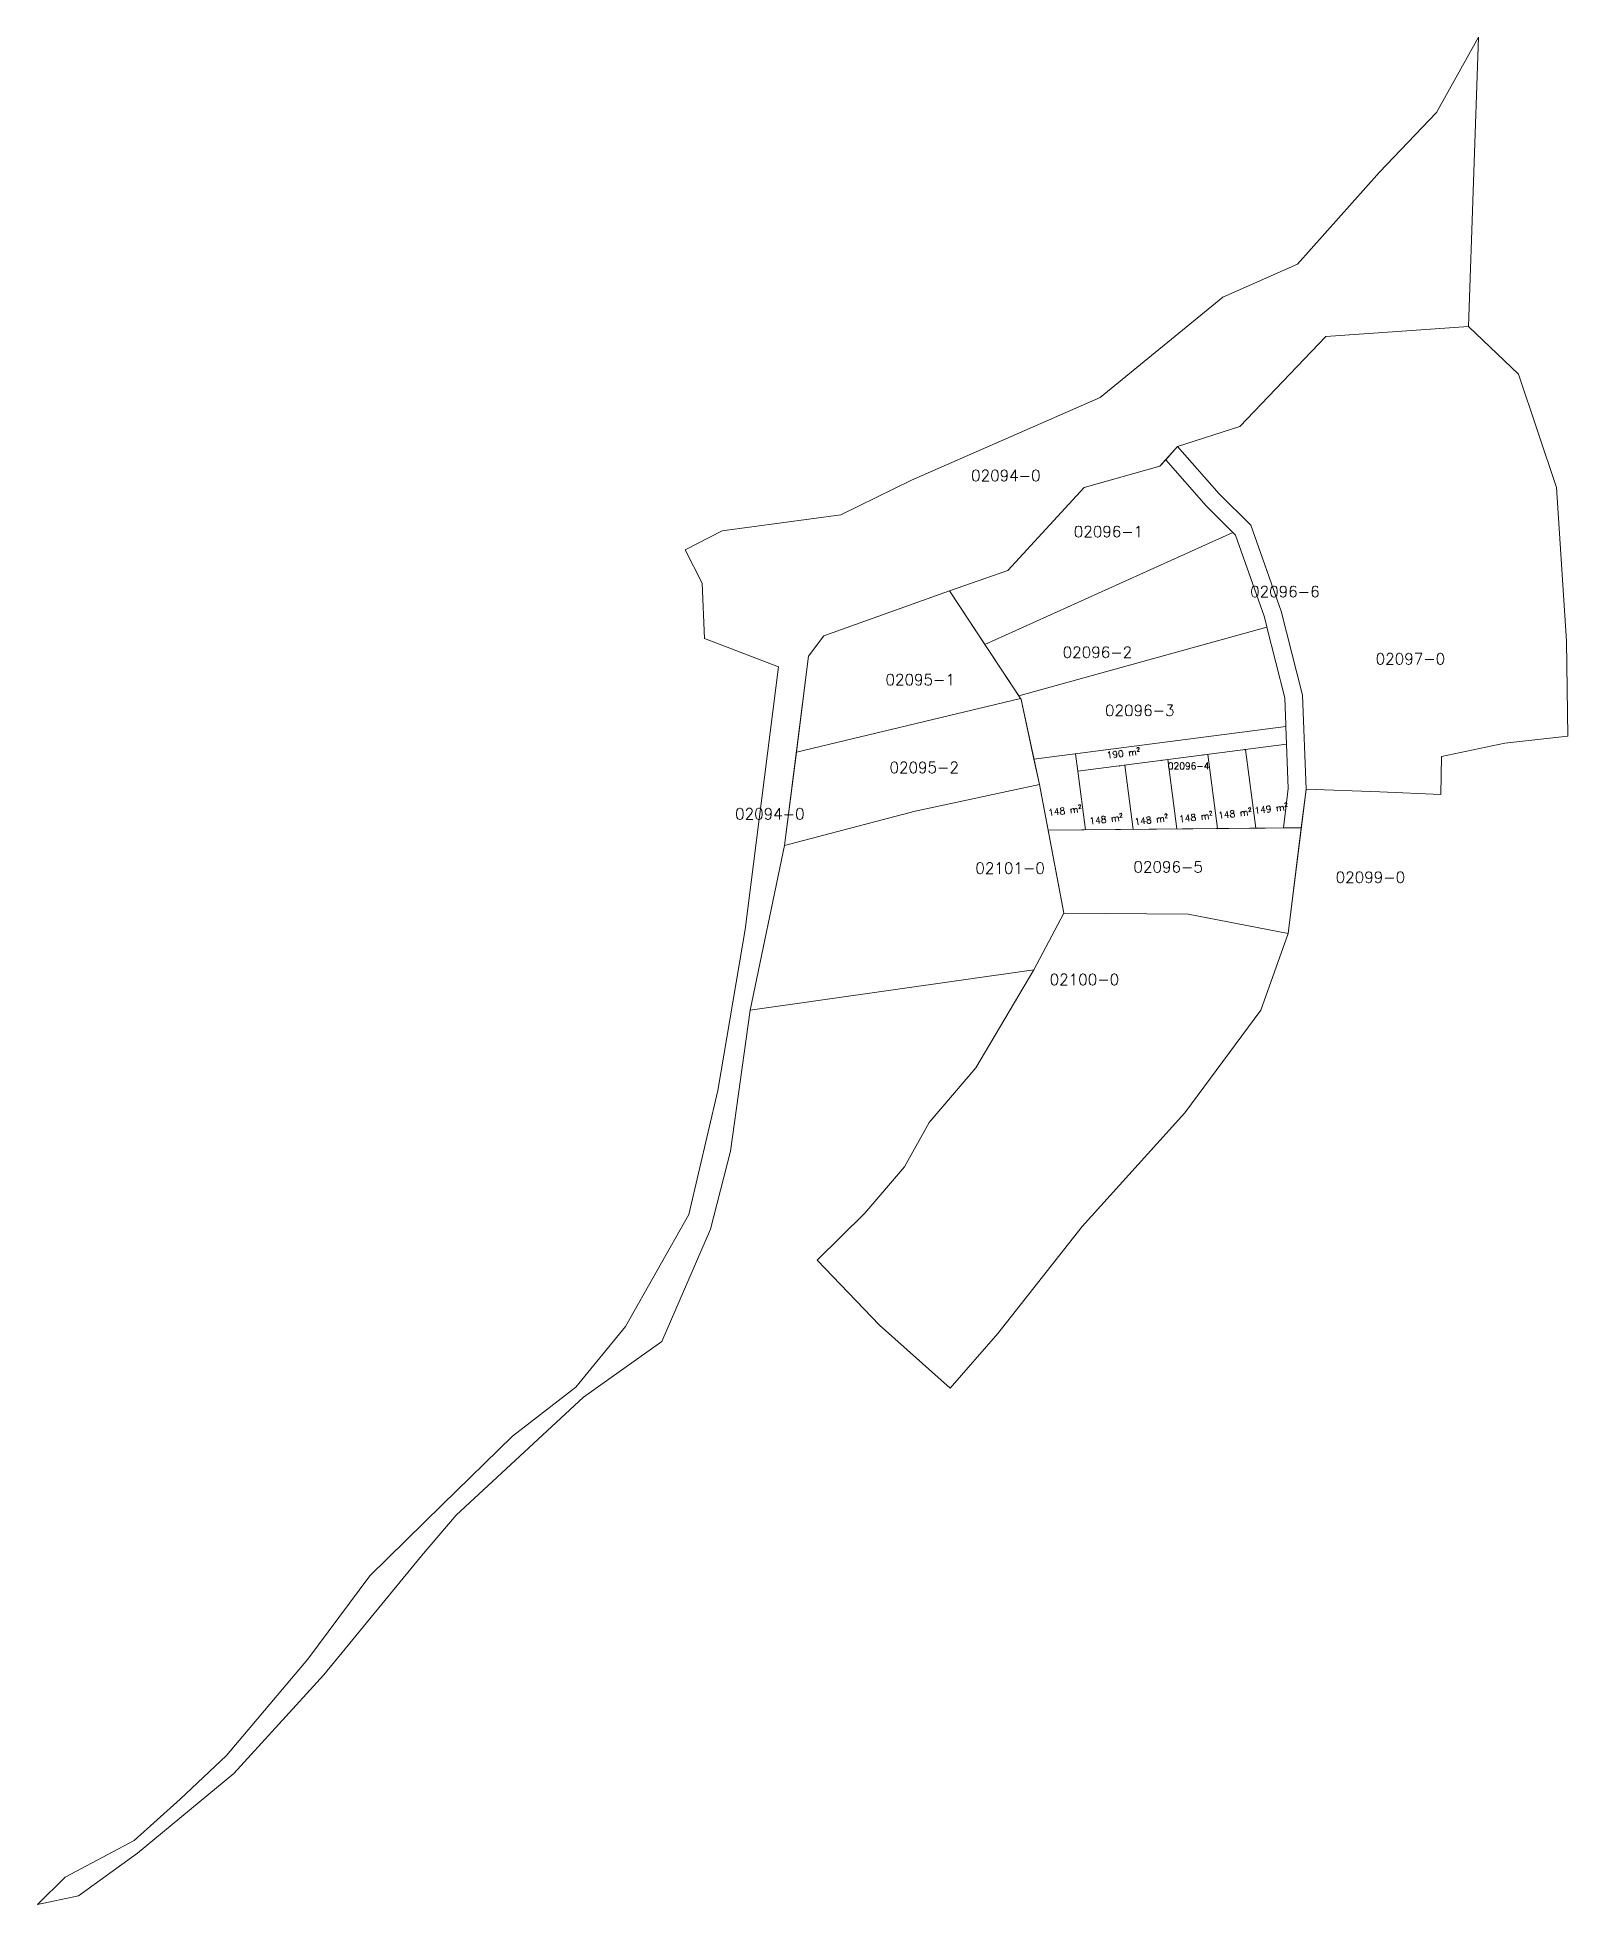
# Model space of a CAD drawing. Header units: metres. Extents: x 7511789 to 7512133, y 4687420 to 4687840.
import ezdxf

# ---------------------------------------------------------------- set-up
doc = ezdxf.new("R2010")
doc.units = ezdxf.units.M
for name, color, linetype, lineweight in [('Ndarjet', 5, 'Continuous', 0), ('Nr Parceles Baze', 7, 'Continuous', 0), ('Nr-Kojshi', 251, 'Continuous', 0), ('Parc-Kojshi', 251, 'Continuous', 0), ('Parcela Baze', 7, 'Continuous', 0), ('Pikat e ndarjes shape', 5, 'Continuous', 0)]:
    doc.layers.add(name, color=color, linetype=linetype, lineweight=lineweight)
doc.styles.get("Standard").update_dxf_attribs({"font": 'simplex.shx'})

msp = doc.modelspace()

# ---------------------------------------------------------------- linework, layer by layer
at = {"layer": 'Ndarjet', "flags": 128}
for points in [[(7512069.82, 4687681.46), (7512022.86, 4687675.37)], [(7512062.89, 4687662.57), (7512060.59, 4687680.27)], [(7512022.86, 4687675.37), (7512022.35, 4687679.34)], [(7512035.29, 4687662.3), (7512033.41, 4687676.74)], [(7512045.13, 4687662.4), (7512043.11, 4687678)], [(7512054.29, 4687662.48), (7512052.13, 4687679.17)], [(7512024.57, 4687662.2), (7512022.86, 4687675.37)]]:
    msp.add_lwpolyline(points, dxfattribs=at)
at = {"layer": 'Ndarjet'}
for p in [(7512060.43, 4687680.25), (7512032.25, 4687676.59), (7512041.65, 4687677.81), (7512051.04, 4687679.03)]:
    msp.add_point(p, dxfattribs=at)
at = {"layer": 'Parc-Kojshi'}
for points in [[(7511938.86, 4687705.22), (7511938.36, 4687717.68), (7511934.51, 4687725.21), (7511942.85, 4687729.44), (7511969.56, 4687733.08), (7511985.43, 4687740.85), (7512027.85, 4687759.43), (7512055.47, 4687782.02), (7512072.26, 4687789.45), (7512090.74, 4687810.09), (7512103.53, 4687823.56), (7512113, 4687840.45), (7512110.79, 4687775.42), (7512078.69, 4687773.14), (7512059.28, 4687752.91), (7512045.32, 4687748.43), (7512041.33, 4687743.99), (7512024.31, 4687739.19), (7512007.07, 4687720.56), (7511994, 4687716), (7511965.68, 4687705.83), (7511962.26, 4687701.26), (7511956.89, 4687658.68), (7511949.14, 4687621.69), (7511944.69, 4687589.97), (7511940.24, 4687572.39), (7511929.26, 4687547.17), (7511911.61, 4687534.65), (7511882.95, 4687508.09), (7511875.17, 4687498.96), (7511853.19, 4687472.15), (7511832.94, 4687450), (7511811.26, 4687432.08), (7511798, 4687422.43), (7511788.74, 4687420.48), (7511795.02, 4687426.65), (7511810.49, 4687434.88), (7511820.85, 4687444.17), (7511831.33, 4687454.05), (7511849.59, 4687475.7), (7511863.52, 4687494.46), (7511879.8, 4687510.38), (7511895.64, 4687525.88), (7511909.92, 4687536.85), (7511921.09, 4687550.54), (7511935.33, 4687575.73), (7511941.82, 4687603.62), (7511947.99, 4687639.79), (7511955.52, 4687698.85), (7511938.86, 4687705.22)], [(7512045.32, 4687748.43), (7512059.28, 4687752.91), (7512078.69, 4687773.14), (7512110.79, 4687775.42), (7512121.98, 4687764.68), (7512130.53, 4687739.21), (7512132.82, 4687704.64), (7512133.08, 4687683.31), (7512118.92, 4687681.71), (7512104.66, 4687678.74), (7512104.54, 4687670.17), (7512090.83, 4687670.74), (7512074.2, 4687671.35), (7512073.41, 4687692.49), (7512068.62, 4687711.4), (7512061.77, 4687730.71), (7512054.69, 4687737.8), (7512045.32, 4687748.43)], [(7511949.14, 4687621.69), (7511956.89, 4687658.68), (7511986.23, 4687666.38), (7512014.22, 4687672.42), (7512019.69, 4687643.45), (7512012.95, 4687630.7), (7511949.14, 4687621.69)], [(7512019.69, 4687643.45), (7512047.71, 4687643.27), (7512070.21, 4687638.93), (7512064.04, 4687621.64), (7512046.92, 4687598.58), (7512023.87, 4687573.03), (7512004.82, 4687548.96), (7511994.12, 4687536.64), (7511978.26, 4687550.79), (7511964.21, 4687565.41), (7511974.95, 4687576.03), (7511983.86, 4687586.43), (7511989.42, 4687596.42), (7511999.93, 4687608.65), (7512012.95, 4687630.7), (7512019.69, 4687643.45)]]:
    msp.add_lwpolyline(points, close=True, dxfattribs=at)
at = {"layer": 'Parc-Kojshi', "flags": 128}
for points in [[(7512061.77, 4687730.71), (7512054.69, 4687737.8), (7512045.32, 4687748.43), (7512042.63, 4687745.43), (7512051.77, 4687735.06), (7512057.72, 4687729.1), (7512057.94, 4687728.88), (7512058.3, 4687728.52), (7512064.78, 4687710.24), (7512065.37, 4687707.94), (7512065.41, 4687707.78), (7512069.42, 4687691.92), (7512069.66, 4687685.8), (7512069.67, 4687685.48), (7512070.2, 4687671.52), (7512069.1, 4687662.63), (7512073.14, 4687662.67), (7512074.2, 4687671.35), (7512073.41, 4687692.49), (7512068.62, 4687711.4)], [(7512051.77, 4687735.06), (7512042.63, 4687745.43), (7512041.33, 4687743.99), (7512024.31, 4687739.19), (7512007.07, 4687720.56), (7511994, 4687716), (7512001.96, 4687703.92), (7512057.72, 4687729.1)], [(7512058.3, 4687728.52), (7512057.94, 4687728.88), (7512057.72, 4687729.1), (7512001.96, 4687703.92), (7512009.59, 4687692.34), (7512065.41, 4687707.78), (7512065.37, 4687707.94), (7512064.78, 4687710.24)], [(7512001.96, 4687703.92), (7511994, 4687716), (7511965.68, 4687705.83), (7511962.26, 4687701.26), (7511959.53, 4687679.67), (7512009.97, 4687691.75), (7512009.59, 4687692.34)], [(7512065.41, 4687707.78), (7512009.59, 4687692.34), (7512010.11, 4687691.55), (7512012.99, 4687678.12), (7512069.67, 4687685.48), (7512069.66, 4687685.8), (7512069.42, 4687691.92)], [(7512012.99, 4687678.12), (7512010.11, 4687691.55), (7512009.97, 4687691.75), (7511959.53, 4687679.67), (7511956.89, 4687658.68), (7511986.23, 4687666.38), (7512014.22, 4687672.42)], [(7512073.14, 4687662.67), (7512016.16, 4687662.11), (7512019.69, 4687643.45), (7512047.71, 4687643.27), (7512070.21, 4687638.93)]]:
    msp.add_lwpolyline(points, close=True, dxfattribs=at)
at = {"layer": 'Parcela Baze', "flags": 128}
for points in [[(7511994, 4687716), (7512007.07, 4687720.56), (7512024.31, 4687739.19), (7512041.33, 4687743.99), (7512045.32, 4687748.43), (7512054.69, 4687737.8), (7512061.77, 4687730.71), (7512068.62, 4687711.4), (7512073.41, 4687692.49), (7512074.2, 4687671.35), (7512070.21, 4687638.93), (7512047.71, 4687643.27), (7512019.69, 4687643.45), (7512014.22, 4687672.42), (7512010.11, 4687691.55), (7511994, 4687716)], [(7511956.89, 4687658.68), (7511962.26, 4687701.26), (7511965.68, 4687705.83), (7511994, 4687716), (7512010.11, 4687691.55), (7512014.22, 4687672.42), (7511986.23, 4687666.38), (7511956.89, 4687658.68)]]:
    msp.add_lwpolyline(points, dxfattribs=at)
msp.add_lwpolyline([(7512069.67, 4687685.48), (7512012.99, 4687678.12), (7512014.22, 4687672.42), (7512016.16, 4687662.11), (7512069.1, 4687662.63), (7512070.2, 4687671.52)], close=True, dxfattribs=at)

# ---------------------------------------------------------------- texts
at = {"layer": 'Nr Parceles Baze'}
msp.add_text('02096-4', height=1.5, dxfattribs=at).set_placement((7512043.1, 4687675.82))
at = {"layer": 'Nr-Kojshi'}
for s, p in [('02094-0', (7511998.84, 4687740.64)), ('02096-1', (7512021.94, 4687728.03)), ('02096-6', (7512061.62, 4687714.54)), ('02096-2', (7512019.44, 4687700.89)), ('02097-0', (7512089.87, 4687699.42)), ('02095-1', (7511979.57, 4687694.73)), ('02096-3', (7512028.98, 4687687.83)), ('02095-2', (7511980.47, 4687674.98)), ('02094-0', (7511945.73, 4687664.55)), ('02096-5', (7512035.36, 4687652.61)), ('02101-0', (7511999.8, 4687652.34)), ('02099-0', (7512080.87, 4687650.29)), ('02100-0', (7512016.51, 4687627.31))]:
    msp.add_text(s, height=2.5, dxfattribs=at).set_placement(p)
at = {"layer": 'Pikat e ndarjes shape'}
for s, p in [('190 m²', (7512029.42, 4687678.22)), ('148 m²', (7512016.27, 4687665.33)), ('149 m²', (7512062.67, 4687665.78)), ('148 m²', (7512025.55, 4687663.41)), ('148 m²', (7512035.71, 4687663.28)), ('148 m²', (7512045.74, 4687663.89)), ('148 m²', (7512054.53, 4687664.69))]:
    msp.add_text(s, height=1.5, rotation=6.6254, dxfattribs=at).set_placement(p)

doc.saveas('drawing.dxf')
